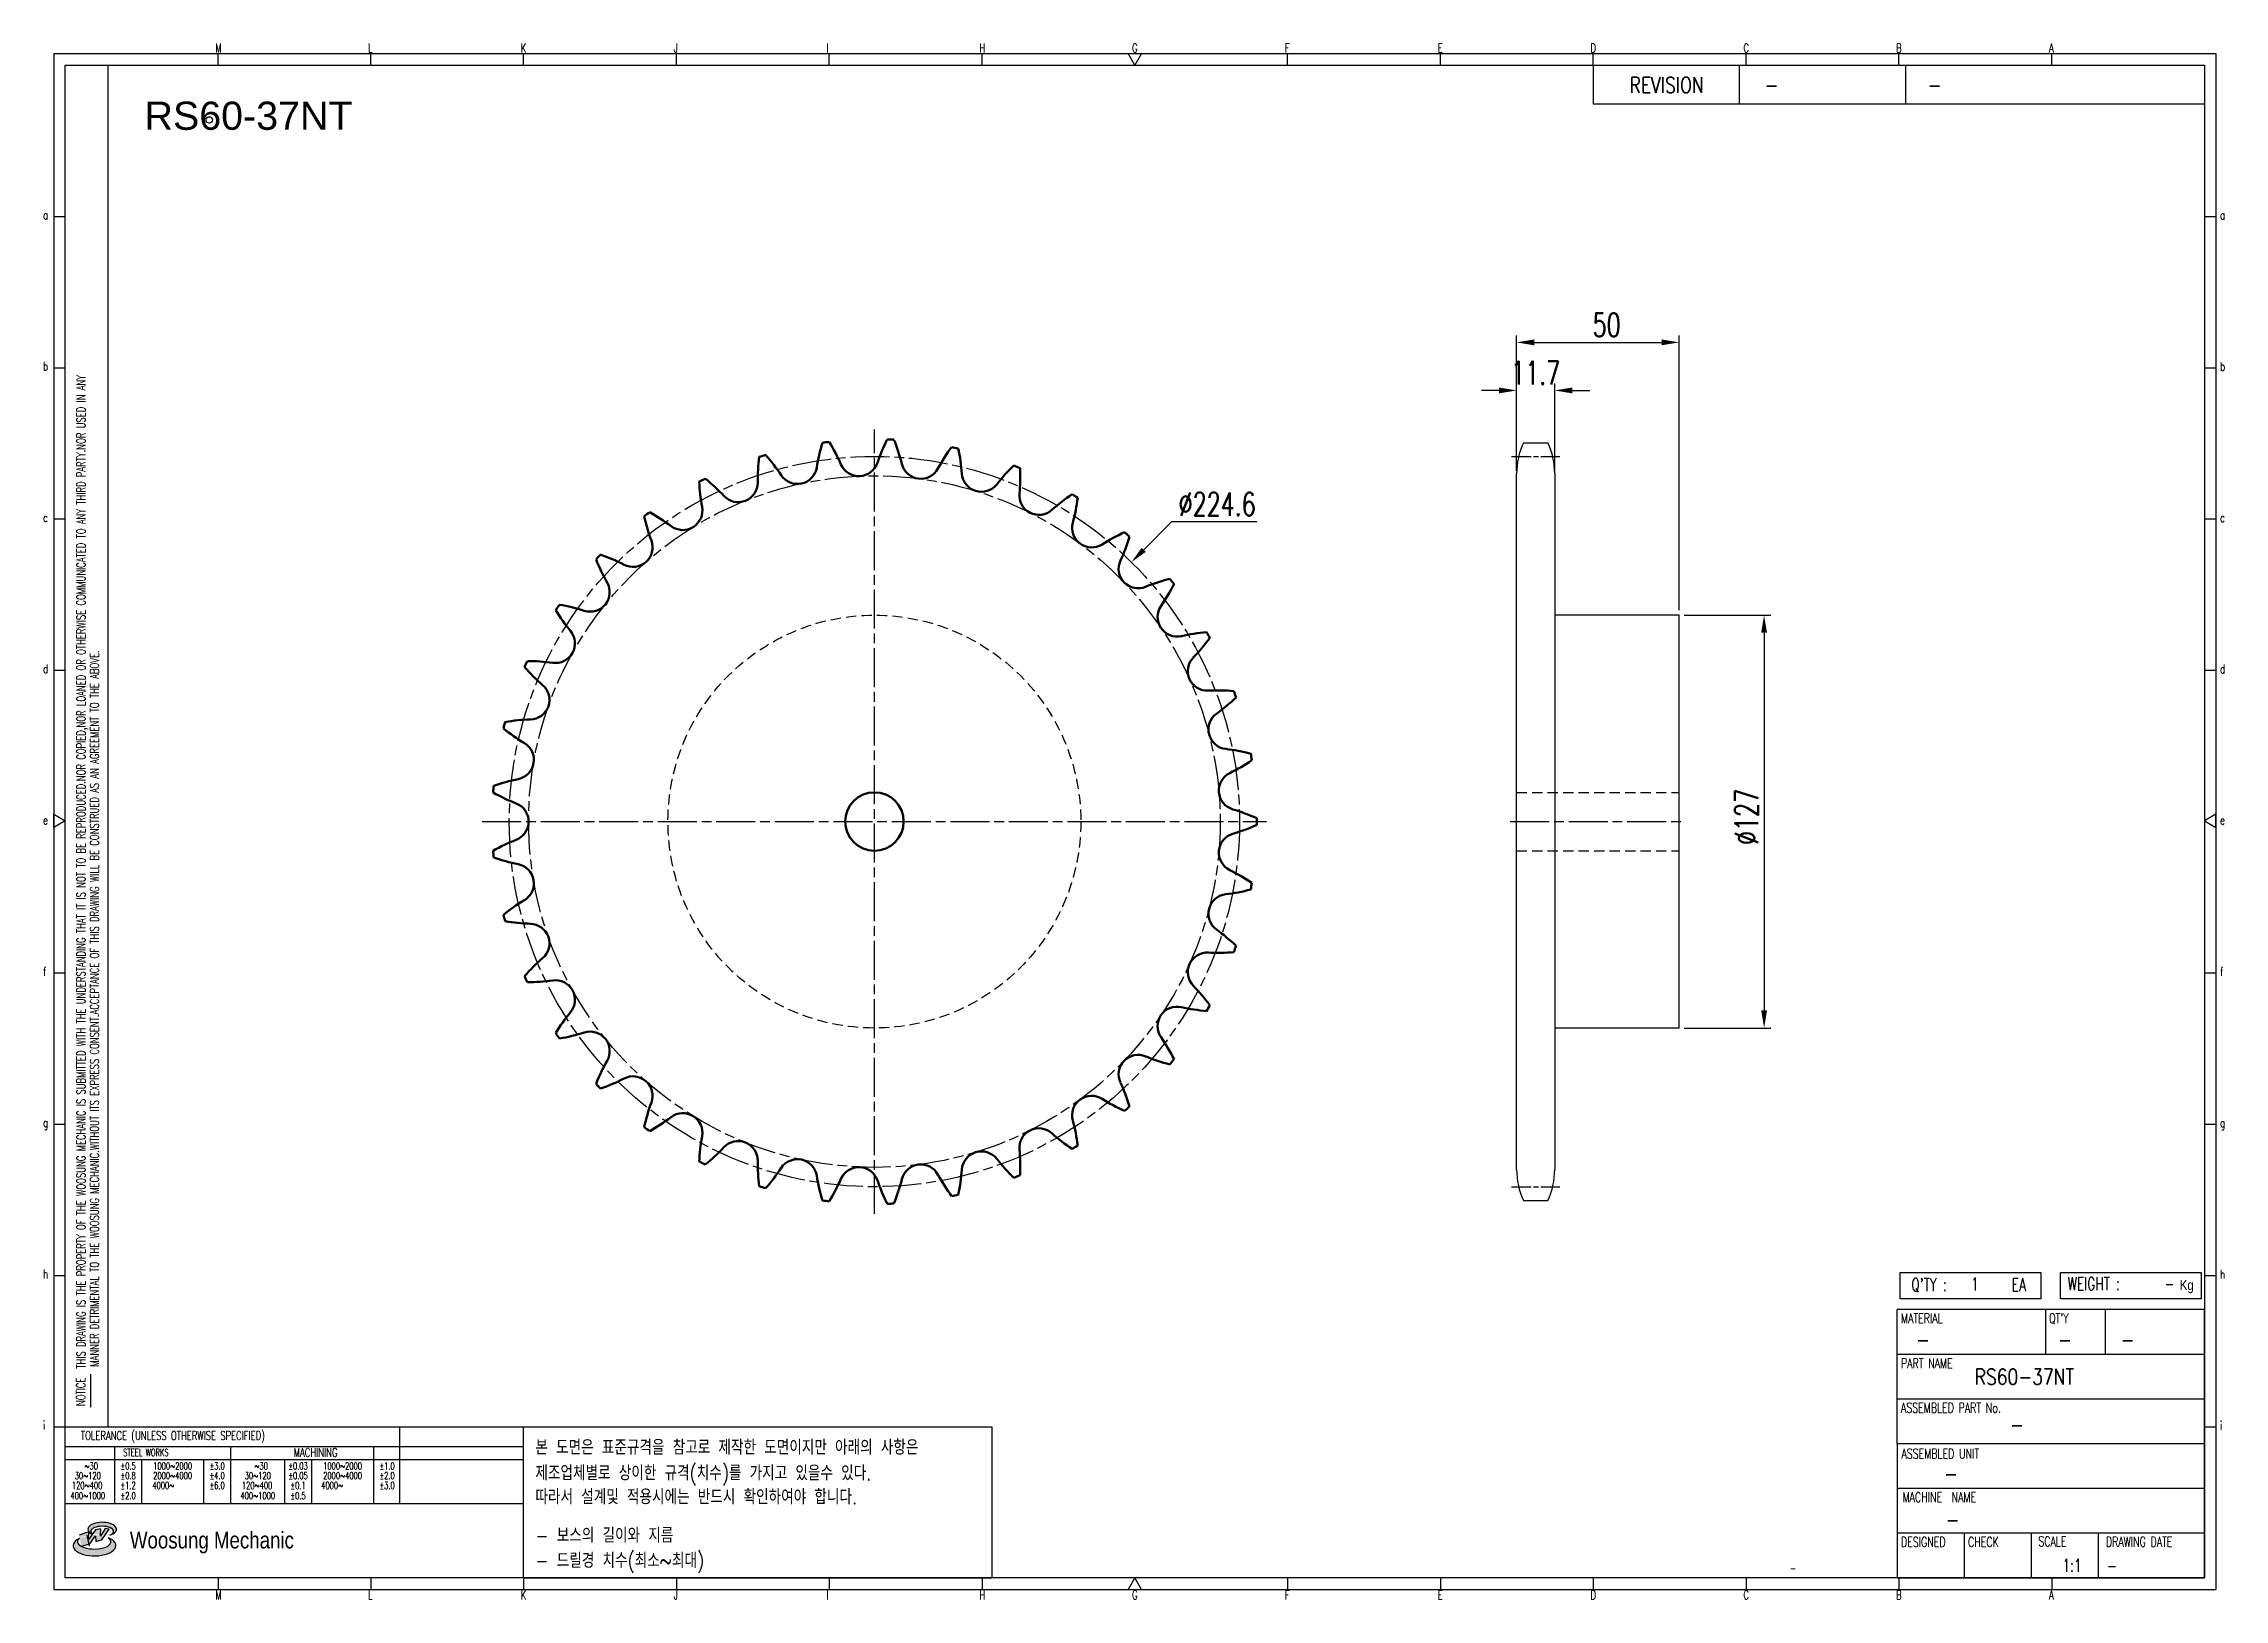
# Model space of a CAD drawing. Header units: millimetres. Extents: x 24104 to 24774, y 29 to 507.
import ezdxf
from ezdxf.enums import TextEntityAlignment as Align

# ---------------------------------------------------------------- set-up
doc = ezdxf.new("R2010")
doc.units = ezdxf.units.MM
for name, pattern in [('AM_ISO08W050', [18, 12, -1.5, 3, -1.5]), ('AM_ISO08W050x2', [9, 6, -0.75, 1.5, -0.75]), ('HIDDEN', [9.525, 6.35, -3.175])]:
    doc.linetypes.add(name, pattern=pattern)
doc.layers.add('AM_0N', color=7, linetype='Continuous', lineweight=50)
doc.layers.add('AM_7N', color=4, linetype='AM_ISO08W050', lineweight=25)
for name, color, linetype in [('HL', 2, 'HIDDEN'), ('S-DIM', 7, 'Continuous'), ('TITLE', 7, 'Continuous'), ('도면레이아웃', 7, 'Continuous')]:
    doc.layers.add(name, color=color, linetype=linetype)
doc.styles.add('HAN', font='ROMANS.shx', dxfattribs={"width": 0.7, "bigfont": 'whgtxt.shx'})
doc.styles.add('HKD_ST2', font='romans.shx', dxfattribs={"width": 0.7, "height": 4, "bigfont": '@extfont2.shx'})
doc.styles.add('HSG', font='SIMPLEX.shx', dxfattribs={"width": 0.7, "bigfont": 'HSG.shx'})
doc.styles.add('ROMANS', font='romans.shx', dxfattribs={"width": 0.7, "bigfont": 'whgtxt.shx'})
doc.styles.add('SLDTEXTSTYLE4', font='arial.ttf', dxfattribs={"width": 0.8})
doc.styles.get("Standard").update_dxf_attribs({"font": 'arial.ttf'})
doc.dimstyles.new('APP16', dxfattribs={"dimscale": 3, "dimtxt": 2.4, "dimasz": 1.8, "dimexe": 0.7, "dimexo": 0.5, "dimgap": 0.6, "dimtad": 1, "dimtoh": 1, "dimdec": 1, "dimrnd": 0.01, "dimzin": 9, "dimdsep": 46, "dimtxsty": 'HSG', "dimcen": 0, "dimclrd": 1, "dimclre": 1, "dimclrt": 256, "dimazin": 2, "dimtp": 1, "dimtm": 1, "dimtfac": 0.5, "dimtdec": 1, "dimtofl": 0, "dimtmove": 0, "dimatfit": 3, "dimfxl": 0, "dimtvp": 1, "dimtolj": 2, "dimlwd": -1, "dimlwe": -1, "dimarcsym": 0})

# ---------------------------------------------------------------- blocks, each defined once
blk = doc.blocks.new('SUYWSHJH')
at = {"layer": '도면레이아웃'}
h = blk.add_hatch(color=10, dxfattribs=at)
h.paths.add_polyline_path([(1.544, 35.177), (1.554, 34.966), (1.779, 35.034), (2.054, 35.422), (1.908, 35.446), (1.728, 35.167), (1.741, 35.439), (1.547, 35.405), (1.292, 35.041), (1.295, 35.33), (0.943, 35.208), (1.03, 34.8), (1.336, 34.885)])
edge = h.paths.add_edge_path()
edge.add_ellipse((1.795, 35.421), major_axis=(-0.53, 0), ratio=0.487785, start_angle=122.36065, end_angle=403.39574)
edge.add_line((1.411, 35.244), (1.419, 35.261))
edge.add_ellipse((1.798, 35.344), major_axis=(-0.423, 0), ratio=0.444396, start_angle=131.58977, end_angle=386.19408, ccw=False)
edge = h.paths.add_edge_path()
edge.add_ellipse((1.512, 34.815), major_axis=(-0.793, 0), ratio=0.480113, start_angle=314.67633, end_angle=590.85213)
edge.add_ellipse((1.501, 34.958), major_axis=(-0.62, 0), ratio=0.43311, start_angle=331.7024, end_angle=574.42495, ccw=False)
for p, q in [((0, 90.118), (80.15, 90.118)), ((0, 90.118), (0, 33.191)), ((6.089, 89.693), (6.089, 90.118)), ((11.753, 89.693), (11.753, 90.118)), ((17.418, 89.693), (17.418, 90.118)), ((23.082, 89.693), (23.082, 90.118)), ((28.746, 89.693), (28.746, 90.118)), ((34.411, 89.693), (34.411, 90.118)), ((45.739, 89.693), (45.739, 90.118)), ((51.404, 89.693), (51.404, 90.118)), ((57.068, 89.693), (57.068, 90.118)), ((62.732, 89.693), (62.732, 90.118)), ((68.397, 89.693), (68.397, 90.118)), ((74.061, 89.693), (74.061, 90.118)), ((80.15, 90.118), (80.15, 33.191)), ((0, 84.085), (0.425, 84.085)), ((79.725, 84.085), (80.15, 84.085)), ((0, 78.478), (0.425, 78.478)), ((79.725, 78.478), (80.15, 78.478)), ((0, 72.87), (0.425, 72.87)), ((79.725, 72.87), (80.15, 72.87)), ((0, 67.262), (0.425, 67.262)), ((79.725, 67.262), (80.15, 67.262)), ((0, 56.047), (0.425, 56.047)), ((79.725, 56.047), (80.15, 56.047)), ((0, 50.439), (0.425, 50.439)), ((79.725, 50.439), (80.15, 50.439)), ((0, 44.832), (0.425, 44.832)), ((79.725, 44.832), (80.15, 44.832)), ((1.377, 39.947), (1.377, 41.174)), ((0, 39.224), (0.425, 39.224)), ((79.725, 39.224), (80.15, 39.224)), ((0, 33.191), (80.15, 33.191)), ((6.089, 33.616), (6.089, 33.191)), ((11.753, 33.616), (11.753, 33.191)), ((17.418, 33.616), (17.418, 33.191)), ((23.082, 33.616), (23.082, 33.191)), ((28.746, 33.616), (28.746, 33.191)), ((34.411, 33.616), (34.411, 33.191)), ((45.739, 33.616), (45.739, 33.191)), ((51.404, 33.616), (51.404, 33.191)), ((57.068, 33.616), (57.068, 33.191)), ((62.732, 33.616), (62.732, 33.191)), ((68.397, 33.616), (68.397, 33.191)), ((74.061, 33.616), (74.061, 33.191))]:
    blk.add_line(p, q)
at = {"color": 2}
for p, q in [((2.017, 39.224), (2.017, 89.693)), ((0.425, 39.224), (17.418, 39.224)), ((12.816, 39.224), (12.816, 36.382)), ((17.418, 33.616), (17.418, 39.224)), ((0.425, 38.487), (17.418, 38.487)), ((0.425, 38.012), (17.418, 38.012)), ((2.257, 38.487), (2.257, 36.382)), ((3.257, 38.012), (3.257, 36.382)), ((5.557, 38.012), (5.557, 36.382)), ((6.557, 38.5), (6.557, 36.382)), ((8.557, 38.012), (8.557, 36.382)), ((9.557, 38.026), (9.557, 36.382)), ((11.857, 38.487), (11.857, 36.382)), ((0.425, 36.382), (17.418, 36.382))]:
    blk.add_line(p, q, dxfattribs=at)
at = {"color": 6, "ltscale": 0.5}
for p, q in [((57.068, 89.693), (57.068, 88.246)), ((62.47, 89.693), (62.47, 88.246)), ((68.635, 89.693), (68.635, 88.246)), ((79.725, 88.246), (57.068, 88.246)), ((68.336, 38.59), (68.336, 43.563)), ((79.725, 43.563), (68.336, 43.563)), ((73.827, 43.563), (73.827, 41.905)), ((76.037, 43.563), (76.037, 41.905)), ((79.725, 38.59), (79.725, 43.563)), ((79.725, 41.905), (68.336, 41.905)), ((79.725, 40.248), (68.336, 40.248)), ((68.336, 38.59), (68.336, 33.616)), ((79.725, 38.59), (68.336, 38.59)), ((79.725, 33.616), (79.725, 38.59)), ((79.725, 36.932), (68.336, 36.932)), ((79.725, 35.274), (68.336, 35.274)), ((70.822, 33.616), (70.822, 35.274)), ((73.309, 33.616), (73.309, 35.274)), ((75.796, 33.616), (75.796, 35.274)), ((68.336, 33.616), (79.725, 33.616))]:
    blk.add_line(p, q, dxfattribs=at)
for points in [[(40.075, 89.693), (39.83, 90.118), (40.32, 90.118)], [(0.425, 89.693), (79.725, 89.693), (79.725, 33.616), (0.425, 33.616)], [(0.425, 61.679), (0, 61.433), (0, 61.924)], [(79.725, 61.679), (80.15, 61.433), (80.15, 61.924)], [(40.075, 33.616), (39.83, 33.191), (40.32, 33.191)]]:
    blk.add_lwpolyline(points, close=True)
at = {"layer": 'TITLE', "color": 20}
for p, q in [((68.449, 43.961), (68.449, 44.936)), ((68.449, 44.936), (73.654, 44.936)), ((73.654, 44.936), (73.654, 43.961)), ((74.39, 43.961), (74.39, 44.936)), ((74.39, 44.936), (79.595, 44.936)), ((79.595, 44.936), (79.595, 43.961)), ((73.654, 43.961), (68.449, 43.961)), ((79.595, 43.961), (74.39, 43.961))]:
    blk.add_line(p, q, dxfattribs=at)
at = {"layer": '도면레이아웃'}
for p, q in [((1.295, 35.33), (0.943, 35.208)), ((1.03, 34.8), (1.336, 34.885)), ((1.224, 35.208), (1.311, 34.8)), ((1.224, 35.208), (1.224, 35.208)), ((1.547, 35.405), (1.292, 35.041)), ((1.292, 35.041), (1.295, 35.33)), ((1.336, 34.885), (1.544, 35.177)), ((1.419, 35.261), (1.411, 35.244)), ((1.544, 35.177), (1.554, 34.966)), ((1.741, 35.439), (1.547, 35.405)), ((1.554, 34.966), (1.779, 35.034)), ((1.908, 35.446), (1.728, 35.167)), ((1.728, 35.167), (1.741, 35.439)), ((1.779, 35.034), (2.054, 35.422)), ((2.054, 35.422), (1.908, 35.446))]:
    blk.add_line(p, q, dxfattribs=at)
for centre, major_axis, ratio, start_param, end_param in [((1.795, 35.421), (-0.53, 0), 0.487785, 2.135596, 7.040584), ((1.512, 34.815), (-0.793, 0), 0.480113, 5.492138, 10.312315), ((1.501, 34.958), (-0.62, 0), 0.43311, 5.789299, 10.025607), ((1.798, 35.344), (-0.423, 0), 0.444396, 2.296675, 6.740358)]:
    blk.add_ellipse(centre, major_axis=major_axis, ratio=ratio, start_param=start_param, end_param=end_param, dxfattribs=at)
at = {"color": 4, "style": 'HKD_ST2', "width": 0.7}
for s, p in [('M', (5.988, 90.164)), ('L', (11.652, 90.164)), ('K', (17.316, 90.164)), ('J', (22.981, 90.164)), ('I', (28.645, 90.164)), ('H', (34.309, 90.164)), ('G', (39.974, 90.164)), ('F', (45.638, 90.164)), ('E', (51.302, 90.164)), ('D', (56.967, 90.164)), ('C', (62.631, 90.164)), ('B', (68.295, 90.164)), ('A', (73.96, 90.164)), ('a', (-0.395, 83.976)), ('a', (80.305, 83.97)), ('b', (-0.395, 78.368)), ('b', (80.305, 78.362)), ('c', (-0.395, 72.76)), ('c', (80.305, 72.754)), ('d', (-0.395, 67.153)), ('d', (80.305, 67.147)), ('e', (-0.395, 61.545)), ('e', (80.305, 61.539)), ('f', (-0.395, 55.937)), ('f', (80.305, 55.931)), ('g', (-0.395, 50.33)), ('g', (80.305, 50.324)), ('h', (-0.395, 44.722)), ('h', (80.305, 44.716)), ('i', (-0.395, 39.114)), ('i', (80.305, 39.108)), ('M', (5.988, 32.824)), ('L', (11.652, 32.824)), ('K', (17.316, 32.824)), ('J', (22.981, 32.824)), ('I', (28.645, 32.824)), ('H', (34.309, 32.824)), ('G', (39.974, 32.824)), ('F', (45.638, 32.824)), ('E', (51.302, 32.824)), ('D', (56.967, 32.824)), ('C', (62.631, 32.824)), ('B', (68.295, 32.824)), ('A', (73.96, 32.824))]:
    blk.add_text(s, height=0.326, dxfattribs=at).set_placement(p)
for s, height, style, width, p in [('REVISION', 0.5806, 'HAN', 0.8, (58.415, 88.664)), ('-', 0.581, 'HAN', 0.8, (63.426, 88.664)), ('-', 0.581, 'HAN', 0.8, (69.468, 88.664)), ("Q'TY : ", 0.4746, 'HKD_ST2', 0.7, (68.857, 44.253)), ('1', 0.475, 'HKD_ST2', 0.7, (71.071, 44.275)), ('EA', 0.4746, 'HKD_ST2', 0.7, (72.578, 44.253)), ('WEIGHT : ', 0.4746, 'HKD_ST2', 0.7, (74.65, 44.286)), ('-', 0.581, 'HAN', 0.8, (69.029, 42.157)), ('-', 0.581, 'HAN', 0.8, (74.289, 42.157)), ('-', 0.581, 'HAN', 0.8, (76.623, 42.157)), ('-', 0.581, 'HAN', 0.8, (72.515, 39.013)), ('-', 0.581, 'HAN', 0.8, (70.067, 37.189)), ('-', 0.581, 'HAN', 0.8, (70.126, 35.48)), ('1:1', 0.4746, 'HKD_ST2', 0.7, (74.458, 33.848)), ('-', 0.475, 'HKD_ST2', 0.7, (76.112, 33.837))]:
    blk.add_text(s, height=height, dxfattribs=dict(style=style, width=width)).set_placement(p)
at = {"color": 6, "style": 'HKD_ST2', "width": 0.7}
for s, p in [(' THIS DRAWING IS THE PROPERTY OF THE WOOSUNG MECHANIC IS SUBMITTED WITH THE UNDERSTANDING THAT IT IS NOT TO BE REPRODUCED.NOR COPIED,NOR LOANED OR OTHERWISE COMMUNICATED TO ANY THIRD PARTY.NOR USED IN ANY', (1.173, 41.217)), ('MANNER DETRIMENTAL TO THE WOOSUNG MECHANIC.WITHOUT ITS EXPRESS CONSENT.ACCEPTANCE OF THIS DRAWING WILL BE CONSTRUED AS AN AGREEMENT TO THE ABOVE.', (1.672, 41.447))]:
    blk.add_text(s, height=0.326266, rotation=90, dxfattribs=at).set_placement(p)
at = {"style": 'HKD_ST2', "width": 0.7}
blk.add_text('-', height=0.475, dxfattribs=at).set_placement((78.613, 44.286), align=Align.RIGHT)
at = {"color": 4, "style": 'HKD_ST2', "width": 0.7}
for s, height, p in [('MATERIAL', 0.3651, (68.474, 43.425)), ("QT'Y", 0.3651, (73.965, 43.425)), ('PART NAME', 0.3651, (68.474, 41.756)), ('ASSEMBLED PART No.', 0.36511, (68.474, 40.109)), ('ASSEMBLED UNIT', 0.36511, (68.49, 38.408)), ('MACHINE  NAME', 0.36511, (68.532, 36.794)), ('DESIGNED', 0.3651, (68.474, 35.136)), ('CHECK', 0.3651, (70.961, 35.136)), ('SCALE', 0.3651, (73.566, 35.153)), ('DRAWING DATE', 0.36511, (76.071, 35.141))]:
    blk.add_text(s, height=height, dxfattribs=at).set_placement(p, align=Align.TOP_LEFT)
at = {"style": 'HKD_ST2', "width": 0.7}
blk.add_text('NOTICE', height=0.3263, rotation=90, dxfattribs=at).set_placement((1.163, 39.988))
for s, height, style, width, p in [('TOLERANCE (UNLESS OTHERWISE SPECIFIED)', 0.32627, 'HKD_ST2', 0.7, (4.417, 38.896)), ('-', 0.326, 'ROMANS', 0.65, (64.469, 33.975))]:
    blk.add_text(s, height=height, dxfattribs=dict(style=style, width=width)).set_placement(p, align=Align.MIDDLE_CENTER)
at = {"color": 4, "style": 'HKD_ST2', "width": 0.7}
for s, height, p in [('STEEL WORKS', 0.26101, (3.416, 38.268)), ('MACHINING', 0.3263, (9.707, 38.27)), ('%%P0.5', 0.261, (2.757, 37.762)), ('%%P0.8', 0.261, (2.757, 37.411)), ('%%P3.0', 0.261, (6.057, 37.762)), ('%%P4.0', 0.261, (6.057, 37.411)), ('%%P0.03', 0.261, (9.057, 37.762)), ('%%P0.05', 0.261, (9.057, 37.411)), ('%%P1.0', 0.261, (12.357, 37.762)), ('%%P2.0', 0.261, (12.357, 37.411)), ('%%P1.2', 0.261, (2.757, 37.045)), ('%%P2.0', 0.261, (2.757, 36.67)), ('%%P6.0', 0.261, (6.057, 37.045)), ('%%P0.1', 0.261, (9.057, 37.045)), ('%%P0.5', 0.261, (9.057, 36.67)), ('%%P3.0', 0.261, (12.357, 37.045))]:
    blk.add_text(s, height=height, dxfattribs=at).set_placement(p, align=Align.MIDDLE)
for s, height, p in [('30%%126120', 0.261, (1.263, 37.411)), ('%%12630', 0.261, (1.389, 37.762)), ('2000%%1264000', 0.26101, (4.407, 37.411)), ('1000%%1262000', 0.26101, (4.407, 37.762)), ('30%%126120', 0.261, (7.563, 37.411)), ('%%12630', 0.261, (7.689, 37.762)), ('2000%%1264000', 0.26101, (10.707, 37.411)), ('1000%%1262000', 0.26101, (10.707, 37.762)), ('400%%1261000', 0.26101, (1.263, 36.67)), ('120%%126400', 0.26101, (1.237, 37.045)), ('4000%%126', 0.261, (4.061, 37.045)), ('400%%1261000', 0.26101, (7.563, 36.67)), ('120%%126400', 0.26101, (7.537, 37.045)), ('4000%%126', 0.261, (10.321, 37.045))]:
    blk.add_text(s, height=height, dxfattribs=at).set_placement(p, align=Align.MIDDLE_CENTER)
at = {"color": 1, "style": 'SLDTEXTSTYLE4', "width": 0.8}
blk.add_text('Woosung Mechanic', height=0.61957, dxfattribs=at).set_placement((2.822, 34.711))
at = {"layer": 'TITLE', "width": 0.8}
blk.add_text('Kg', height=0.3789, dxfattribs=at).set_placement((78.807, 44.286))
blk = doc.blocks.new('*D2')
at = {"layer": 'Defpoints', "color": 0, "transparency": 16777216}
for p in [(24438.18, 347.62), (24280.07, 188.05)]:
    blk.add_point(p, dxfattribs=at)
at = {"layer": 'S-DIM', "color": 1, "transparency": 16777216}
for p, q in [((24450.53, 360.09), (24441.98, 351.46)), ((24476.81, 360.09), (24450.53, 360.09))]:
    blk.add_line(p, q, dxfattribs=at)
blk.add_solid([(24441.34, 352.09), (24442.62, 350.82), (24438.18, 347.62)], dxfattribs=at)
at = {"layer": 'S-DIM', "transparency": 16777216, "insert": (24464.57, 365.49), "char_height": 7.2, "attachment_point": 5, "style": 'HSG'}
blk.add_mtext('\\A2;∅224.6', dxfattribs=at)
blk = doc.blocks.new('*D3')
at = {"layer": 'Defpoints', "color": 0, "transparency": 16777216}
for p in [(24568.39, 400.45), (24556.69, 374.2), (24568.39, 374.2)]:
    blk.add_point(p, dxfattribs=at)
at = {"layer": 'S-DIM', "color": 1, "transparency": 16777216}
for p, q in [((24556.69, 375.7), (24556.69, 402.55)), ((24568.39, 375.7), (24568.39, 402.55)), ((24551.29, 400.45), (24545.89, 400.45)), ((24573.79, 400.45), (24579.19, 400.45))]:
    blk.add_line(p, q, dxfattribs=at)
for points in [[(24551.29, 401.35), (24551.29, 399.55), (24556.69, 400.45)], [(24573.79, 401.35), (24573.79, 399.55), (24568.39, 400.45)]]:
    blk.add_solid(points, dxfattribs=at)
at = {"layer": 'S-DIM', "transparency": 16777216, "insert": (24562.54, 405.85), "char_height": 7.2, "attachment_point": 5, "style": 'HSG'}
blk.add_mtext('\\A2;11.7', dxfattribs=at)
blk = doc.blocks.new('*D4')
at = {"layer": 'Defpoints', "color": 0, "transparency": 16777216}
for p in [(24606.69, 415.24), (24556.69, 374.2), (24606.69, 331.34)]:
    blk.add_point(p, dxfattribs=at)
at = {"layer": 'S-DIM', "color": 1, "transparency": 16777216}
for p, q in [((24556.69, 375.7), (24556.69, 417.34)), ((24606.69, 332.84), (24606.69, 417.34)), ((24562.09, 415.24), (24601.29, 415.24))]:
    blk.add_line(p, q, dxfattribs=at)
for points in [[(24562.09, 416.14), (24562.09, 414.34), (24556.69, 415.24)], [(24601.29, 416.14), (24601.29, 414.34), (24606.69, 415.24)]]:
    blk.add_solid(points, dxfattribs=at)
at = {"layer": 'S-DIM', "transparency": 16777216, "insert": (24584.36, 420.64), "char_height": 7.2, "attachment_point": 5, "style": 'HSG'}
blk.add_mtext('\\A2;50', dxfattribs=at)
blk = doc.blocks.new('*D5')
at = {"layer": 'Defpoints', "color": 0, "transparency": 16777216}
for p in [(24606.69, 331.34), (24606.69, 204.34), (24632.8, 204.34)]:
    blk.add_point(p, dxfattribs=at)
at = {"layer": 'S-DIM', "color": 1, "transparency": 16777216}
for p, q in [((24608.19, 331.34), (24634.9, 331.34)), ((24632.8, 325.94), (24632.8, 209.74)), ((24608.19, 204.34), (24634.9, 204.34))]:
    blk.add_line(p, q, dxfattribs=at)
for points in [[(24631.9, 325.94), (24633.7, 325.94), (24632.8, 331.34)], [(24631.9, 209.74), (24633.7, 209.74), (24632.8, 204.34)]]:
    blk.add_solid(points, dxfattribs=at)
at = {"layer": 'S-DIM', "transparency": 16777216, "insert": (24627.4, 269.26), "char_height": 7.2, "attachment_point": 5, "rotation": 90, "style": 'HSG'}
blk.add_mtext('\\A2;%%c127', dxfattribs=at)

msp = doc.modelspace()

# ---------------------------------------------------------------- linework, layer by layer
for p, q in [((24558.78, 384.36), (24566.31, 384.36)), ((24556.69, 160.82), (24556.69, 374.86)), ((24568.39, 374.86), (24568.39, 160.82)), ((24606.69, 331.34), (24568.39, 331.34)), ((24606.69, 204.34), (24606.69, 331.34)), ((24606.69, 204.34), (24568.39, 204.34)), ((24558.78, 151.32), (24566.31, 151.32))]:
    msp.add_line(p, q)
at = {"color": 4}
msp.add_lwpolyline([(24251.23, 81.71), (24395.29, 81.71), (24395.29, 35.18), (24251.23, 35.18)], close=True, dxfattribs=at)
msp.add_circle((24154.54, 483.65), 1)
for centre, start, end in [((24579.39, 374.86), 155.25994, 180), ((24545.69, 374.86), 0, 24.74006), ((24579.39, 160.82), 180, 204.74006), ((24545.69, 160.82), 335.25994, 0)]:
    msp.add_arc(centre, 22.7, start, end)
at = {"layer": 'AM_0N'}
msp.add_circle((24359.13, 267.84), 9, dxfattribs=at)
for centre, radius, start, end in [((24396.44, 367.97), 55.74, 162.88552, 170.94595), ((24359.13, 267.84), 117.63, 96.79553, 97.79907), ((24297.79, 355.34), 55.74, 23.64865, 31.70907), ((24412.82, 360.23), 55.74, 153.15579, 161.21622), ((24359.13, 267.84), 117.63, 87.0658, 88.06934), ((24313.46, 364.45), 55.74, 13.91892, 21.97934), ((24427.66, 349.82), 55.74, 143.42606, 151.48649), ((24359.13, 267.84), 117.63, 77.33607, 78.33961), ((24330.45, 370.77), 55.74, 4.18919, 12.24961), ((24378.98, 372.84), 55.74, 172.61525, 180.67568), ((24359.13, 267.84), 117.63, 106.52526, 107.5288), ((24283.89, 343.71), 55.74, 33.37838, 41.4388), ((24335.45, 377.69), 6.01, 213.37838, 350.94595), ((24354.36, 380.11), 6.01, 203.64865, 341.21622), ((24373.4, 379.3), 6.01, 193.91892, 331.48649), ((24440.53, 337.06), 55.74, 133.69633, 141.75676), ((24359.13, 267.84), 117.63, 67.60634, 68.60988), ((24348.25, 374.14), 55.74, 354.45946, 2.51989), ((24359.13, 267.84), 117.63, 116.25499, 117.25853), ((24360.95, 374.68), 55.74, 182.34498, 190.40541), ((24272.14, 329.91), 55.74, 43.10811, 51.16853), ((24317.23, 372.11), 6.01, 223.10811, 0.67568), ((24392.03, 375.29), 6.01, 184.18919, 321.75676), ((24359.13, 267.84), 117.63, 125.98472, 126.98826), ((24262.91, 314.31), 55.74, 52.83784, 60.89826), ((24300.21, 363.53), 6.01, 232.83784, 10.40541), ((24409.72, 368.18), 6.01, 174.45946, 312.02703), ((24451.06, 322.31), 55.74, 123.9666, 132.02703), ((24359.13, 267.84), 117.63, 57.87661, 58.88015), ((24366.38, 374.45), 55.74, 344.72973, 352.79016), ((24342.86, 373.45), 55.74, 192.07471, 200.13514), ((24425.95, 358.19), 6.01, 164.72973, 302.2973), ((24458.95, 305.99), 55.74, 114.23687, 122.2973), ((24359.13, 267.84), 117.63, 48.14688, 49.15042), ((24359.13, 267.84), 117.63, 135.71445, 136.71799), ((24256.43, 297.38), 55.74, 62.56757, 70.62799), ((24284.88, 352.19), 6.01, 242.56757, 20.13514), ((24384.29, 371.69), 55.74, 335, 343.06043), ((24325.25, 369.18), 55.74, 201.80444, 209.86486), ((24440.26, 345.59), 6.01, 155, 292.56757), ((24463.96, 288.57), 55.74, 104.50714, 112.56757), ((24359.13, 267.84), 117.63, 38.41715, 39.42069), ((24271.7, 338.43), 6.01, 252.2973, 29.86486), ((24401.48, 365.95), 55.74, 325.27027, 333.3307), ((24359.13, 267.84), 117.63, 145.44418, 146.44772), ((24308.61, 362), 55.74, 211.53417, 219.59459), ((24252.92, 279.6), 55.74, 72.2973, 80.35772), ((24452.23, 330.76), 6.01, 145.27027, 282.83784), ((24261.02, 322.64), 6.01, 262.02703, 39.59459), ((24465.95, 270.55), 55.74, 94.77741, 102.83784), ((24417.45, 357.38), 55.74, 315.54054, 323.60097), ((24359.13, 267.84), 117.63, 28.68742, 29.69096), ((24359.13, 267.84), 117.63, 155.17391, 156.17744), ((24293.42, 352.11), 55.74, 221.2639, 229.32432), ((24252.46, 261.49), 55.74, 82.02703, 90.08745), ((24461.53, 314.12), 6.01, 135.54054, 273.10811), ((24253.17, 305.27), 6.01, 271.75676, 49.32432), ((24464.88, 252.46), 55.74, 85.04768, 93.10811), ((24431.74, 346.23), 55.74, 305.81081, 313.87124), ((24359.13, 267.84), 117.63, 18.95769, 19.96123), ((24359.13, 267.84), 117.63, 164.90364, 165.90717), ((24280.12, 339.79), 55.74, 230.99363, 239.05405), ((24255.07, 243.55), 55.74, 91.75676, 99.81718), ((24467.88, 296.15), 6.01, 125.81081, 263.37838), ((24248.37, 286.83), 6.01, 281.48649, 59.05405), ((24460.76, 234.81), 55.74, 75.31795, 83.37838), ((24359.13, 267.84), 117.63, 9.22796, 10.2315), ((24471.1, 277.37), 6.01, 116.08108, 253.64865), ((24443.95, 332.83), 55.74, 296.08108, 304.14151), ((24359.13, 267.84), 117.63, 174.63337, 175.6369), ((24269.1, 325.4), 55.74, 240.72336, 248.78378), ((24260.67, 226.31), 55.74, 101.48649, 109.54691), ((24246.75, 267.84), 6.01, 291.21622, 68.78378), ((24453.71, 218.11), 55.74, 65.58822, 73.64865), ((24359.13, 267.84), 117.63, 359.49823, 0.50177), ((24269.1, 210.27), 55.74, 111.21622, 119.27664), ((24471.1, 258.31), 6.01, 106.35135, 243.91892), ((24453.71, 317.56), 55.74, 286.35135, 294.41178), ((24359.13, 267.84), 117.63, 184.3631, 185.36663), ((24260.67, 309.36), 55.74, 250.45309, 258.51351), ((24248.37, 248.85), 6.01, 300.94595, 78.51351), ((24443.95, 202.84), 55.74, 55.85849, 63.91892), ((24359.13, 267.84), 117.63, 349.7685, 350.77204), ((24280.12, 195.88), 55.74, 120.94595, 129.00637), ((24467.88, 239.52), 6.01, 96.62162, 234.18919), ((24460.76, 300.86), 55.74, 276.62162, 284.68205), ((24359.13, 267.84), 117.63, 194.09283, 195.09636), ((24255.07, 292.12), 55.74, 260.18282, 268.24324), ((24253.17, 230.4), 6.01, 310.67568, 88.24324), ((24431.74, 189.44), 55.74, 46.12876, 54.18919), ((24359.13, 267.84), 117.63, 340.03877, 341.04231), ((24293.42, 183.57), 55.74, 130.67568, 138.7361), ((24461.53, 221.55), 6.01, 86.89189, 224.45946), ((24464.88, 283.21), 55.74, 266.89189, 274.95232), ((24359.13, 267.84), 117.63, 203.82256, 204.82609), ((24252.46, 274.19), 55.74, 269.91255, 277.97297), ((24261.02, 213.03), 6.01, 320.40541, 97.97297), ((24417.45, 178.3), 55.74, 36.39903, 44.45946), ((24308.61, 173.67), 55.74, 140.40541, 148.46583), ((24452.23, 204.91), 6.01, 77.16216, 214.72973), ((24465.95, 265.12), 55.74, 257.16216, 265.22259), ((24359.13, 267.84), 117.63, 330.30904, 331.31258), ((24359.13, 267.84), 117.63, 213.55228, 214.55582), ((24252.92, 256.07), 55.74, 279.64228, 287.7027), ((24271.7, 197.24), 6.01, 330.13514, 107.7027), ((24401.48, 169.73), 55.74, 26.6693, 34.72973), ((24440.26, 190.08), 6.01, 67.43243, 205), ((24463.96, 247.11), 55.74, 247.43243, 255.49286), ((24359.13, 267.84), 117.63, 320.57931, 321.58285), ((24325.25, 166.49), 55.74, 150.13514, 158.19556), ((24256.43, 238.29), 55.74, 289.37201, 297.43243), ((24284.88, 183.48), 6.01, 339.86486, 117.43243), ((24359.13, 267.84), 117.63, 223.28201, 224.28555), ((24342.86, 162.22), 55.74, 159.86486, 167.92529), ((24425.95, 177.49), 6.01, 57.7027, 195.27027), ((24458.95, 229.69), 55.74, 237.7027, 245.76313), ((24384.29, 163.98), 55.74, 16.93957, 25), ((24262.91, 221.36), 55.74, 299.10174, 307.16216), ((24300.21, 172.15), 6.01, 349.59459, 127.16216), ((24366.38, 161.22), 55.74, 7.20984, 15.27027), ((24359.13, 267.84), 117.63, 310.84958, 311.85312), ((24359.13, 267.84), 117.63, 233.01174, 234.01528), ((24360.95, 160.99), 55.74, 169.59459, 177.65502), ((24317.23, 163.57), 6.01, 359.32432, 136.89189), ((24409.72, 167.49), 6.01, 47.97297, 185.54054), ((24451.06, 213.37), 55.74, 227.97297, 236.0334), ((24359.13, 267.84), 117.63, 301.11985, 302.12339), ((24359.13, 267.84), 117.63, 242.74147, 243.74501), ((24272.14, 205.77), 55.74, 308.83147, 316.89189), ((24378.98, 162.84), 55.74, 179.32432, 187.38475), ((24283.89, 191.96), 55.74, 318.5612, 326.62162), ((24335.45, 157.98), 6.01, 9.05405, 146.62162), ((24354.36, 155.56), 6.01, 18.78378, 156.35135), ((24373.4, 156.37), 6.01, 28.51351, 166.08108), ((24392.03, 160.39), 6.01, 38.24324, 175.81081), ((24440.53, 198.61), 55.74, 218.24324, 226.30367), ((24348.25, 161.53), 55.74, 357.48011, 5.54054), ((24359.13, 267.84), 117.63, 252.4712, 253.47474), ((24396.44, 167.7), 55.74, 189.05405, 197.11448), ((24297.79, 180.33), 55.74, 328.29093, 336.35135), ((24412.82, 175.45), 55.74, 198.78378, 206.84421), ((24313.46, 171.23), 55.74, 338.02066, 346.08108), ((24427.66, 185.85), 55.74, 208.51351, 216.57394), ((24330.45, 164.9), 55.74, 347.75039, 355.81081), ((24359.13, 267.84), 117.63, 291.39012, 292.39366), ((24359.13, 267.84), 117.63, 262.20093, 263.20447), ((24359.13, 267.84), 117.63, 271.93066, 272.9342), ((24359.13, 267.84), 117.63, 281.66039, 282.66393)]:
    msp.add_arc(centre, radius, start, end, dxfattribs=at)
at = {"layer": 'AM_7N', "linetype": 'AM_ISO08W050x2', "ltscale": 2}
for p, q in [((24359.13, 147.21), (24359.13, 388.46)), ((24238.5, 267.84), (24479.75, 267.84)), ((24554.69, 267.84), (24608.69, 267.84))]:
    msp.add_line(p, q, dxfattribs=at)
at = {"layer": 'AM_7N', "linetype": 'AM_ISO08W050x2'}
for p, q in [((24555.13, 380.15), (24569.96, 380.15)), ((24555.13, 155.52), (24569.96, 155.52))]:
    msp.add_line(p, q, dxfattribs=at)
at = {"layer": 'AM_7N', "linetype": 'AM_ISO08W050x2', "ltscale": 2}
for radius in [112.32, 106.36]:
    msp.add_circle((24359.13, 267.84), radius, dxfattribs=at)
at = {"layer": 'HL', "ltscale": 0.5}
for p, q in [((24556.69, 276.84), (24606.69, 276.84)), ((24556.69, 258.84), (24606.69, 258.84))]:
    msp.add_line(p, q, dxfattribs=at)
msp.add_circle((24359.13, 267.84), 63.5, dxfattribs=at)

# ---------------------------------------------------------------- block references
at = {"xscale": 8.298209162604566, "yscale": 8.298209162604566, "zscale": 8.298209162604566}
msp.add_blockref('SUYWSHJH', (24106.7, -243.77), dxfattribs=at)

# ---------------------------------------------------------------- texts
at = {"color": 2}
msp.add_text('RS60-37NT', height=8.67, dxfattribs=at).set_placement((24134.64, 480.62))
at = {"style": 'HAN', "width": 0.8}
msp.add_text('RS60-37NT', height=4.818, dxfattribs=at).set_placement((24697.59, 94.67))
at = {"color": 4, "style": 'HAN', "width": 0.8}
for s, p in [('본 도면은 표준규격을 참고로 제작한 도면이지만 아래의 사항은', (24254.85, 73.1)), ('제조업체별로 상이한 규격(치수)를 가지고 있을수 있다.', (24254.85, 65.2)), ('따라서 설계및 적용시에는 반드시 확인하여야 합니다.', (24254.85, 57.86)), ('- 보스의 길이와 지름', (24254.85, 46.04)), ('- 드릴경 치수(최소~최대)', (24254.85, 38.28))]:
    msp.add_text(s, height=4.5587, dxfattribs=at).set_placement(p)

# ---------------------------------------------------------------- dimensions: what is measured, and where the dimension line sits
at = {"layer": 'S-DIM', "color": 1}
for base, p2, picture, middle in [((24606.69, 415.24), (24606.69, 331.34), '*D4', (24584.36, 415.24)), ((24568.39, 400.45), (24568.39, 374.2), '*D3', (24562.54, 400.45))]:
    dim = msp.add_linear_dim(base=base, p1=(24556.69, 374.2), p2=p2, dimstyle='APP16', dxfattribs=at)
    dim.commit()
    dim.dimension.update_dxf_attribs({"geometry": picture, "text_midpoint": middle, "dimtype": 128})
dim = msp.add_diameter_dim_2p(p1=(24280.07, 188.05), p2=(24438.18, 347.62), dimstyle='APP16', dxfattribs=at)
dim.commit()
dim.dimension.update_dxf_attribs({"geometry": '*D2', "text_midpoint": (24464.57, 360.09), "dimtype": 131})
dim = msp.add_linear_dim(base=(24632.8, 204.34), p1=(24606.69, 331.34), p2=(24606.69, 204.34), angle=90, text='%%c<>', dimstyle='APP16', dxfattribs=at)
dim.commit()
dim.dimension.update_dxf_attribs({"geometry": '*D5', "text_midpoint": (24632.8, 269.26), "dimtype": 128})

doc.saveas('drawing.dxf')
